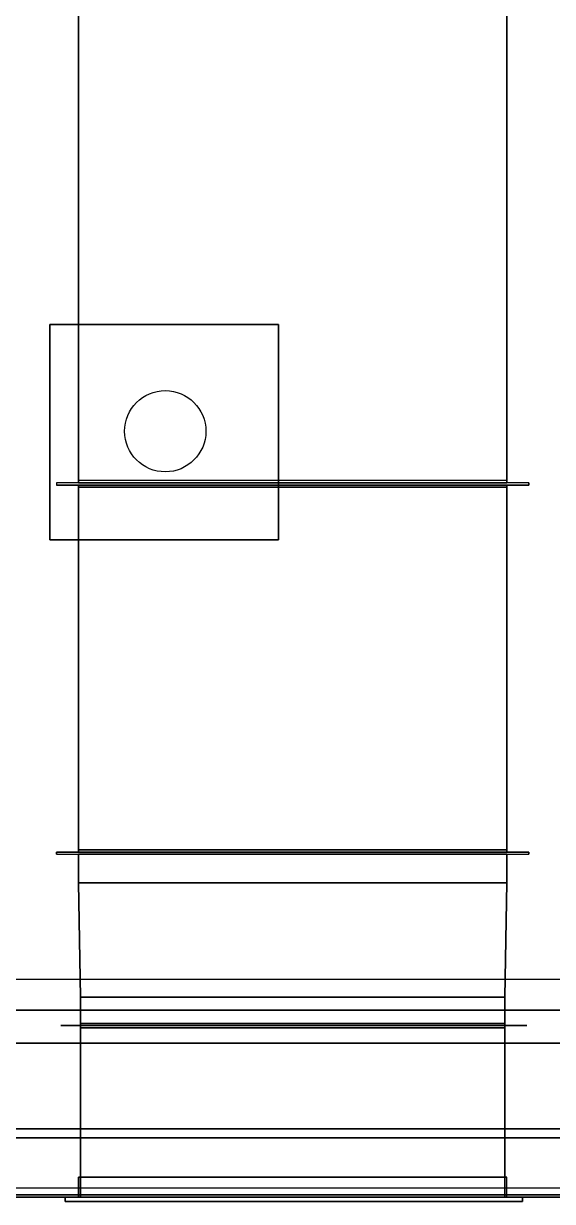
# Model space of a CAD drawing. Header units: metres. Extents: x 114 to 218, y 8 to 180.
# Drawn here: x 170.7 to 174.4, y 67.09 to 75.33 of the extents above; entities that cross this region are included whole.
import ezdxf

# ---------------------------------------------------------------- set-up
doc = ezdxf.new("R2010")
doc.units = ezdxf.units.M
doc.header["$MEASUREMENT"] = 0
for name, color, linetype in [('_Route', 7, 'Continuous'), ('A-2D-I-WALL', 7, 'Continuous'), ('A-3D-I-WALL', 7, 'Continuous'), ('E-LIGHT', 7, 'Continuous'), ('M-EA2S-ADist', 7, 'Continuous'), ('M-EA2S-Conn', 7, 'Continuous'), ('M-EA2S-Rect', 7, 'Continuous'), ('PL-WA-Pipe', 7, 'Continuous')]:
    doc.layers.add(name, color=color, linetype=linetype)

msp = doc.modelspace()

# ---------------------------------------------------------------- linework, layer by layer
at = {"layer": '_Route', "color": 4, "true_color": 0x00ffff}
msp.add_lwpolyline([(168.4042, 68.4282), (199.8752, 68.4282), (199.8752, 77.6418)], dxfattribs=at)
msp.add_lwpolyline([(168.4042, 68.4282), (199.8752, 68.4282), (199.8752, 77.6418)], dxfattribs=at)
at = {"layer": 'A-2D-I-WALL', "color": 9, "true_color": 0xbababa}
for points in [[(177.0641, 67.536), (170.5423, 67.536)], [(177.0026, 67.5975), (170.6038, 67.5975)], [(177.7409, 67.1822), (158.9752, 67.1822)], [(158.9752, 67.1207), (177.7409, 67.1207)]]:
    msp.add_lwpolyline(points, dxfattribs=at)
at = {"layer": 'A-3D-I-WALL', "color": 42, "true_color": 0xdda500}
for points in [[(165.4817, 67.5975), (167.389, 67.5975), (167.8812, 67.5975), (177.0026, 67.5975), (177.4948, 67.5975), (183.4783, 67.5975), (183.9705, 67.5975), (190.0002, 67.5975)], [(165.4817, 67.5975), (167.389, 67.5975), (167.8812, 67.5975), (170.1116, 67.5975), (170.6038, 67.5975), (177.0026, 67.5975), (177.4948, 67.5975), (177.7871, 67.5975), (177.7871, 67.1207)], [(167.8197, 67.5975), (167.8197, 67.536), (177.0641, 67.536), (177.0641, 67.5975), (177.0026, 67.5975), (167.8812, 67.5975), (167.8197, 67.5975)], [(165.4817, 67.1207), (190.0002, 67.1207), (190.0002, 67.1822), (165.4817, 67.1822), (165.4817, 67.1207)], [(165.4817, 67.1361), (177.7409, 67.1361), (177.7409, 67.1207), (177.7409, 67.1361), (165.4817, 67.1361)], [(165.4817, 67.1207), (177.7409, 67.1207), (165.4817, 67.1207), (177.7871, 67.1207), (181.5863, 67.1207), (185.8779, 67.1207), (189.6771, 67.1207), (190.0002, 67.1207), (189.7233, 67.1207), (190.0002, 67.1207), (165.4817, 67.1207)]]:
    msp.add_lwpolyline(points, dxfattribs=at)
at = {"layer": 'E-LIGHT', "color": 5, "true_color": 0x0000ff}
for points in [[(170.8807, 71.7198), (170.8807, 73.2272), (172.4804, 73.2272), (172.4804, 71.7198), (172.4804, 73.2272), (170.8807, 73.2272), (170.8807, 71.7198)], [(170.8807, 73.2272), (170.8807, 73.2272)], [(170.8807, 73.2272), (170.8807, 73.2272)], [(172.4804, 73.2272), (172.4804, 73.2272)], [(172.4804, 73.2272), (172.4804, 73.2272)], [(171.6805, 72.7658), (171.6805, 72.7658)], [(171.4037, 72.4735), (171.4037, 72.4735)], [(171.9728, 72.4735), (171.9728, 72.4735)], [(171.6805, 72.1967), (171.6805, 72.1967)], [(172.4804, 71.7198), (170.8807, 71.7198), (172.4804, 71.7198)], [(170.8807, 71.7198), (170.8807, 71.7198)], [(170.8807, 71.7198), (170.8807, 71.7198)], [(172.4804, 71.7198), (172.4804, 71.7198)], [(172.4804, 71.7198), (172.4804, 71.7198)]]:
    msp.add_lwpolyline(points, dxfattribs=at)
msp.add_circle((171.6882, 72.4812), 0.2846, dxfattribs=at)
msp.add_circle((171.6882, 72.4812), 0.2846, dxfattribs=at)
at = {"layer": 'M-EA2S-ADist', "color": 3, "true_color": 0x00ff00}
for points in [[(174.0801, 67.2591), (171.0806, 67.2591), (174.0801, 67.2591)], [(171.0806, 67.2591), (171.0806, 67.1207)], [(171.0806, 67.1207), (171.0806, 67.2591)], [(171.0806, 67.2591), (171.0806, 67.2591)], [(174.0801, 67.1207), (174.0801, 67.2591)], [(174.0801, 67.1207), (174.0801, 67.2591)], [(174.0801, 67.2591), (174.0801, 67.2591)], [(174.1877, 67.0899), (174.1877, 67.1207), (170.9884, 67.1207), (170.9884, 67.0899), (174.1877, 67.0899)], [(170.9884, 67.0899), (174.1877, 67.0899), (174.1877, 67.1207), (170.9884, 67.1207), (170.9884, 67.0899)], [(174.1877, 67.0899), (170.9884, 67.0899), (174.1877, 67.0899), (174.1877, 67.1207), (174.1877, 67.0899)], [(170.9884, 67.1207), (174.1877, 67.1207), (170.9884, 67.1207), (170.9884, 67.0899), (170.9884, 67.1207)], [(170.9884, 67.1207), (170.9884, 67.1207)], [(170.9884, 67.1207), (170.9884, 67.1207)], [(170.9884, 67.1207), (170.9884, 67.1207)], [(174.1877, 67.1207), (170.9884, 67.1207), (174.1877, 67.1207)], [(170.9884, 67.1207), (170.9884, 67.0899), (170.9884, 67.1207)], [(170.9884, 67.0899), (170.9884, 67.1207), (170.9884, 67.0899), (174.1877, 67.0899), (170.9884, 67.0899), (170.9884, 67.0899), (170.9884, 67.1207), (174.1877, 67.1207), (174.1877, 67.0899), (174.1877, 67.1207), (174.1877, 67.0899), (170.9884, 67.0899), (170.9884, 67.1207), (174.1877, 67.1207), (170.9884, 67.1207), (174.1877, 67.1207), (174.1877, 67.0899), (170.9884, 67.0899)], [(170.9884, 67.0899), (170.9884, 67.1207), (170.9884, 67.0899), (174.1877, 67.0899), (170.9884, 67.0899), (170.9884, 67.0899), (170.9884, 67.1207), (174.1877, 67.1207), (174.1877, 67.0899), (174.1877, 67.1207), (174.1877, 67.0899), (170.9884, 67.0899), (170.9884, 67.1207), (174.1877, 67.1207), (170.9884, 67.1207), (174.1877, 67.1207), (174.1877, 67.0899), (170.9884, 67.0899)], [(170.9884, 67.1207), (170.9884, 67.1207)], [(170.9884, 67.1207), (170.9884, 67.1207)], [(170.9884, 67.1207), (170.9884, 67.1207)], [(170.9884, 67.1207), (170.9884, 67.1207)], [(170.9884, 67.1207), (170.9884, 67.1207)], [(170.9884, 67.1207), (170.9884, 67.1207)], [(170.9884, 67.1207), (170.9884, 67.1207)], [(171.0806, 67.1207), (174.0801, 67.1207), (171.0806, 67.1207)], [(171.0806, 67.1207), (171.0806, 67.1207)], [(171.0806, 67.1207), (171.0806, 67.1207)], [(174.0801, 67.1207), (174.0801, 67.1207)], [(174.1877, 67.1207), (174.1877, 67.1207)], [(174.1877, 67.1207), (174.1877, 67.1207)], [(174.1877, 67.1207), (174.1877, 67.1207)], [(174.1877, 67.1207), (174.1877, 67.1207)], [(174.1877, 67.0899), (174.1877, 67.1207)], [(174.1877, 67.1207), (174.1877, 67.1207), (174.1877, 67.0899)], [(174.1877, 67.1207), (174.1877, 67.1207)], [(174.1877, 67.1207), (174.1877, 67.1207)], [(174.1877, 67.1207), (174.1877, 67.1207)], [(174.1877, 67.1207), (174.1877, 67.1207)], [(170.9884, 67.0899), (170.9884, 67.0899)], [(170.9884, 67.0899), (170.9884, 67.0899)], [(170.9884, 67.0899), (170.9884, 67.0899)], [(170.9884, 67.0899), (174.1877, 67.0899), (170.9884, 67.0899)], [(170.9884, 67.0899), (170.9884, 67.0899)], [(170.9884, 67.0899), (170.9884, 67.0899)], [(170.9884, 67.0899), (170.9884, 67.0899)], [(170.9884, 67.0899), (170.9884, 67.0899)], [(170.9884, 67.0899), (170.9884, 67.0899)], [(170.9884, 67.0899), (170.9884, 67.0899)], [(170.9884, 67.0899), (170.9884, 67.0899)], [(174.1877, 67.0899), (174.1877, 67.0899)], [(174.1877, 67.0899), (174.1877, 67.0899)], [(174.1877, 67.0899), (174.1877, 67.0899)], [(174.1877, 67.0899), (174.1877, 67.0899)], [(174.1877, 67.0899), (174.1877, 67.0899)], [(174.1877, 67.0899), (174.1877, 67.0899)], [(174.1877, 67.0899), (174.1877, 67.0899)], [(174.1877, 67.0899), (174.1877, 67.0899)], [(174.1877, 67.0899), (174.1877, 67.0899)], [(174.1877, 67.0899), (174.1877, 67.0899)]]:
    msp.add_lwpolyline(points, dxfattribs=at)
at = {"layer": 'M-EA2S-Conn', "color": 40, "true_color": 0xffbf00}
for points in [[(174.2339, 72.1198), (174.2339, 72.1044), (170.9268, 72.1044)], [(170.9268, 72.1198), (170.9268, 72.1044), (174.2339, 72.1044), (174.2339, 72.1198), (170.9268, 72.1198), (170.9268, 72.1044)], [(174.2339, 72.1198), (170.9268, 72.1198)], [(170.9268, 72.1198), (170.9268, 72.1198)], [(170.9268, 72.1198), (170.9268, 72.1198)], [(170.9268, 72.1044), (170.9268, 72.1044)], [(170.9268, 72.1044), (170.9268, 72.1044)], [(171.0806, 72.1351), (171.0806, 72.1198), (174.0801, 72.1198), (174.0801, 72.1351), (171.0806, 72.1351)], [(174.0801, 72.1351), (171.0806, 72.1351), (171.0806, 72.1198), (174.0801, 72.1198), (174.0801, 72.1351)], [(171.0806, 72.1351), (171.0806, 72.1351)], [(171.0806, 72.1351), (171.0806, 72.1351)], [(171.0806, 72.1198), (171.0806, 72.1198)], [(171.0806, 72.1198), (171.0806, 72.1198)], [(171.0806, 72.1198), (171.0806, 72.1198)], [(174.0801, 72.089), (174.0801, 72.1044), (174.0801, 72.089), (171.0806, 72.089), (171.0806, 72.1044), (174.0801, 72.1044), (171.0806, 72.1044), (171.0806, 72.089), (174.0801, 72.089)], [(171.0806, 72.1044), (171.0806, 72.1044)], [(171.0806, 72.1044), (171.0806, 72.1044)], [(171.0806, 72.1044), (171.0806, 72.1044)], [(171.0806, 72.089), (171.0806, 72.089)], [(171.0806, 72.089), (171.0806, 72.089)], [(174.0801, 72.1351), (174.0801, 72.1351)], [(174.0801, 72.1198), (174.0801, 72.1198)], [(174.0801, 72.1044), (174.0801, 72.1044)], [(174.0801, 72.089), (174.0801, 72.089)], [(174.2339, 72.1198), (174.2339, 72.1198)], [(174.2339, 72.1198), (174.2339, 72.1198)], [(174.2339, 72.1198), (174.2339, 72.1198)], [(174.2339, 72.1044), (174.2339, 72.1044)], [(174.2339, 72.1044), (174.2339, 72.1044)], [(174.2339, 72.1044), (174.2339, 72.1044)], [(174.2339, 69.5356), (170.9268, 69.5356), (170.9268, 69.5202), (174.2339, 69.5202), (174.2339, 69.5356), (174.2339, 69.5202)], [(170.9268, 69.5202), (170.9268, 69.5356)], [(170.9268, 69.5356), (174.2339, 69.5356)], [(170.9268, 69.5356), (170.9268, 69.5356)], [(170.9268, 69.5356), (170.9268, 69.5356)], [(170.9268, 69.5202), (174.2339, 69.5202)], [(170.9268, 69.5202), (170.9268, 69.5202)], [(170.9268, 69.5202), (170.9268, 69.5202)], [(174.0801, 69.551), (171.0806, 69.551), (174.0801, 69.551)], [(171.0806, 69.5356), (174.0801, 69.5356), (174.0801, 69.551), (174.0801, 69.5356)], [(171.0806, 69.551), (171.0806, 69.5356), (171.0806, 69.551)], [(171.0806, 69.551), (171.0806, 69.551)], [(171.0806, 69.5356), (174.0801, 69.5356)], [(171.0806, 69.5356), (171.0806, 69.5356)], [(171.0806, 69.5356), (171.0806, 69.5356)], [(174.0801, 69.5202), (171.0806, 69.5202), (174.0801, 69.5202)], [(171.0806, 69.5202), (174.0801, 69.5202), (171.0806, 69.5202)], [(171.0806, 69.5202), (171.0806, 69.5202)], [(171.0806, 69.5202), (171.0806, 69.5202)], [(171.0806, 69.5202), (171.0806, 69.5202)], [(174.0801, 69.551), (174.0801, 69.551)], [(174.0801, 69.5356), (174.0801, 69.5356)], [(174.0801, 69.5202), (174.0801, 69.5202)], [(174.0801, 69.5202), (174.0801, 69.5202)], [(174.2339, 69.5356), (174.2339, 69.5356)], [(174.2339, 69.5356), (174.2339, 69.5356)], [(174.2339, 69.5202), (174.2339, 69.5202)], [(174.2339, 69.5202), (174.2339, 69.5202)], [(170.9576, 68.3205), (174.2185, 68.3205), (170.9576, 68.3205)], [(174.2185, 68.3205), (170.9576, 68.3205), (174.2185, 68.3205)], [(170.9576, 68.3205), (170.9576, 68.3205)], [(174.0647, 68.3205), (174.0647, 68.3359), (171.096, 68.3359), (171.096, 68.3205), (171.096, 68.3359), (174.0647, 68.3359), (174.0647, 68.3205), (171.096, 68.3205), (174.0647, 68.3205)], [(171.096, 68.3359), (171.096, 68.3359)], [(171.096, 68.3205), (171.096, 68.3051), (171.096, 68.3205)], [(171.096, 68.3205), (174.0647, 68.3205), (171.096, 68.3205)], [(171.096, 68.3205), (171.096, 68.3205)], [(171.096, 68.3205), (171.096, 68.3205)], [(171.096, 68.3051), (174.0647, 68.3051), (171.096, 68.3051)], [(171.096, 68.3051), (171.096, 68.3051)], [(174.0647, 68.3359), (174.0647, 68.3359)], [(174.0647, 68.3051), (174.0647, 68.3205), (174.0647, 68.3051)], [(174.0647, 68.3205), (174.0647, 68.3205)], [(174.0647, 68.3205), (174.0647, 68.3205)], [(174.0647, 68.3205), (174.0647, 68.3205)], [(174.0647, 68.3051), (174.0647, 68.3051)], [(174.2185, 68.3205), (174.2185, 68.3205)], [(174.2185, 68.3205), (174.2185, 68.3205)], [(174.2185, 68.3205), (174.2185, 68.3205)]]:
    msp.add_lwpolyline(points, dxfattribs=at)
at = {"layer": 'M-EA2S-Rect', "color": 40, "true_color": 0xffbf00}
for points in [[(174.0801, 77.7187), (171.0806, 77.7187), (174.0801, 77.7187), (174.0801, 72.1198), (171.0806, 72.1198), (171.0806, 77.7187), (171.0806, 72.1198), (174.0801, 72.1198), (174.0801, 77.7187)], [(171.0806, 72.1198), (171.0806, 72.1198)], [(174.0801, 72.1044), (171.0806, 72.1044), (174.0801, 72.1044)], [(171.0806, 72.1044), (171.0806, 69.5356), (174.0801, 69.5356), (171.0806, 69.5356), (171.0806, 72.1044)], [(171.0806, 72.1044), (171.0806, 72.1044)], [(174.0801, 72.1198), (174.0801, 72.1198)], [(174.0801, 69.5356), (174.0801, 72.1044), (174.0801, 69.5356)], [(174.0801, 72.1044), (174.0801, 72.1044)], [(171.0806, 69.5356), (171.0806, 69.5356)], [(174.0801, 69.5202), (171.0806, 69.5202)], [(171.0806, 69.5202), (174.0801, 69.5202), (174.0801, 69.3203), (171.0806, 69.3203), (171.0806, 69.5202), (171.0806, 69.3203), (174.0801, 69.3203), (174.0801, 69.5202)], [(171.0806, 69.5202), (171.0806, 69.5202)], [(174.0801, 69.5356), (174.0801, 69.5356)], [(174.0801, 69.5202), (174.0801, 69.5202)], [(171.096, 68.5204), (174.0647, 68.5204), (174.0801, 69.3203), (174.0647, 68.5204), (171.096, 68.5204), (171.0806, 69.3203), (171.096, 68.5204)], [(171.0806, 69.3203), (171.0806, 69.3203)], [(171.0806, 69.3203), (171.0806, 69.3203)], [(174.0801, 69.3203), (174.0801, 69.3203)], [(174.0801, 69.3203), (174.0801, 69.3203)], [(171.096, 68.3205), (171.096, 68.5204), (171.096, 68.3205)], [(171.096, 68.5204), (171.096, 68.5204)], [(174.0647, 68.3205), (174.0647, 68.5204), (174.0647, 68.3205)], [(174.0647, 68.5204), (174.0647, 68.5204)], [(174.0647, 68.5204), (174.0647, 68.5204)], [(171.096, 68.3205), (174.0647, 68.3205), (171.096, 68.3205)], [(171.096, 68.3205), (171.096, 68.3205)], [(171.096, 68.3205), (171.096, 67.1207), (174.0647, 67.1207), (174.0647, 68.3205), (171.096, 68.3205)], [(174.0647, 68.3205), (174.0647, 67.1207), (171.096, 67.1207), (171.096, 68.3205), (174.0647, 68.3205)], [(171.096, 68.3205), (171.096, 68.3205)], [(174.0647, 68.3205), (174.0647, 68.3205)], [(174.0647, 68.3205), (174.0647, 68.3205)], [(171.096, 67.1207), (171.096, 67.1207)], [(174.0647, 67.1207), (174.0647, 67.1207)], [(174.0647, 67.1207), (174.0647, 67.1207)]]:
    msp.add_lwpolyline(points, dxfattribs=at)
at = {"layer": 'PL-WA-Pipe', "color": 241, "true_color": 0xff7f9f}
for points in [[(182.5093, 68.6435), (168.9733, 68.6435)], [(182.5093, 68.6435), (168.9733, 68.6435)], [(182.5093, 68.6435), (168.9733, 68.6435)], [(182.5093, 68.6435), (168.9733, 68.6435)], [(182.5093, 68.4282), (168.9579, 68.4282)], [(182.5093, 68.4282), (168.9579, 68.4282)], [(182.5093, 68.4282), (168.9733, 68.4282)], [(182.5093, 68.4282), (168.9733, 68.4282)], [(182.5093, 68.1974), (168.9733, 68.1974)], [(168.9733, 68.1974), (182.5093, 68.1974)], [(182.5093, 68.1974), (168.9733, 68.1974)], [(168.9733, 68.1974), (182.5093, 68.1974)]]:
    msp.add_lwpolyline(points, dxfattribs=at)

doc.saveas('drawing.dxf')
